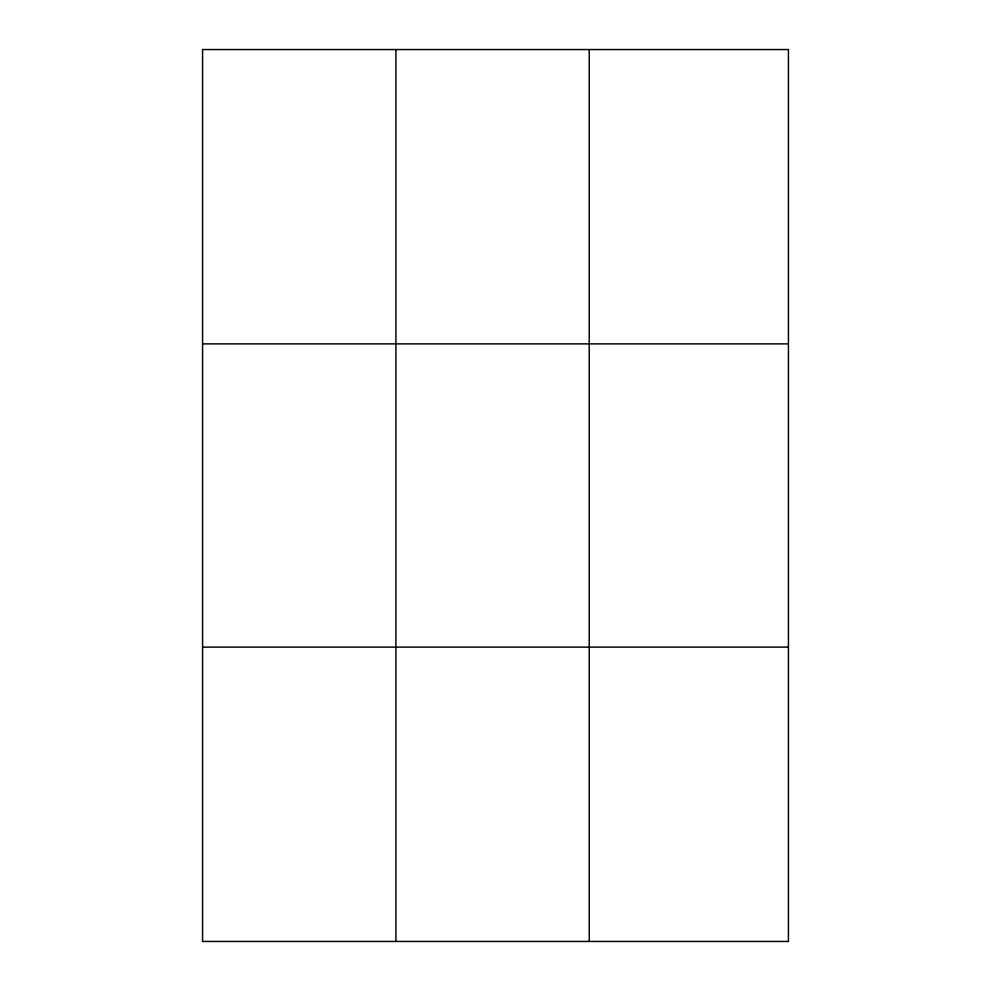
<?xml version="1.0" encoding="UTF-8"?>
<svg xmlns="http://www.w3.org/2000/svg" width="991" height="991" viewBox="0 0 991 991"><rect width="100%" height="100%" fill="white"/><g stroke="black" fill="none" stroke-linecap="round" stroke-linejoin="round"><path stroke-width="1.49" d="M395.905 49.55L395.905 941.45M589.236 49.55L589.236 941.45M788.427 343.877L788.427 49.55L202.573 49.55L202.573 941.45L788.427 941.45L788.427 343.877L202.573 343.877M202.573 647.123L788.427 647.123"/></g></svg>
